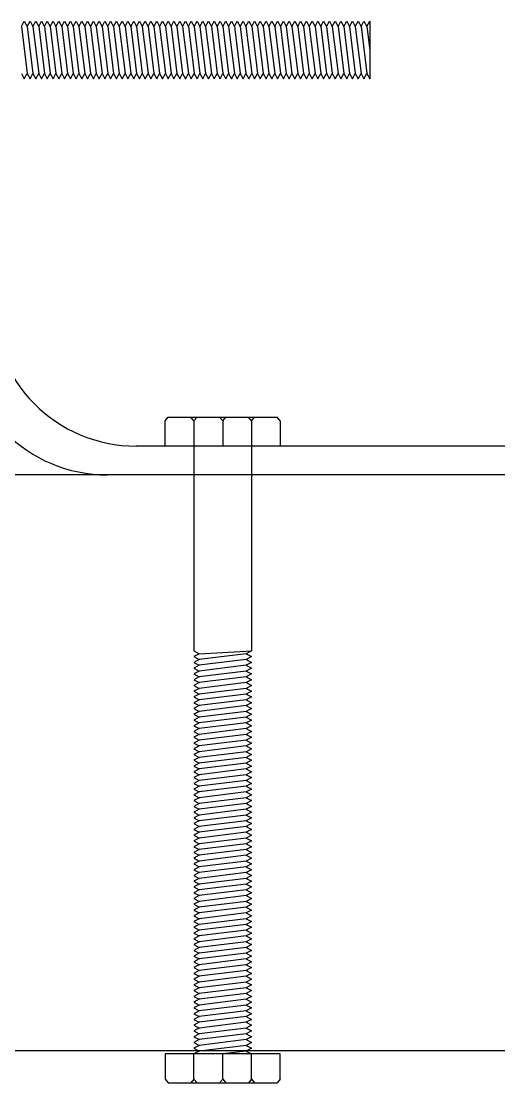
# Model space of a CAD drawing. Header units: inches. Extents: x -108 to 13185, y -10150 to 372.
# Drawn here: x 12994.22 to 13010.81, y -3414.61 to -3377.74 of the extents above; entities that cross this region are included whole.
import ezdxf

# ---------------------------------------------------------------- set-up
doc = ezdxf.new("R2010")
doc.units = ezdxf.units.IN
doc.header["$MEASUREMENT"] = 0

msp = doc.modelspace()

# ---------------------------------------------------------------- linework, layer by layer
for p, q in [((12994.227, -3377.922), (12994.327, -3377.738)), ((12994.227, -3377.922), (12994.427, -3379.553)), ((12994.327, -3377.738), (12994.427, -3377.922)), ((12994.427, -3377.922), (12994.527, -3377.738)), ((12994.427, -3377.922), (12994.627, -3379.553)), ((12994.527, -3377.738), (12994.627, -3377.922)), ((12994.627, -3377.922), (12994.727, -3377.738)), ((12994.627, -3377.922), (12994.827, -3379.553)), ((12994.727, -3377.738), (12994.827, -3377.922)), ((12994.827, -3377.922), (12994.927, -3377.738)), ((12994.827, -3377.922), (12995.027, -3379.553)), ((12994.927, -3377.738), (12995.027, -3377.922)), ((12995.027, -3377.922), (12995.127, -3377.738)), ((12995.027, -3377.922), (12995.227, -3379.553)), ((12995.127, -3377.738), (12995.227, -3377.922)), ((12995.227, -3377.922), (12995.327, -3377.738)), ((12995.227, -3377.922), (12995.427, -3379.553)), ((12995.327, -3377.738), (12995.427, -3377.922)), ((12995.427, -3377.922), (12995.527, -3377.738)), ((12995.427, -3377.922), (12995.627, -3379.553)), ((12995.527, -3377.738), (12995.627, -3377.922)), ((12995.627, -3377.922), (12995.727, -3377.738)), ((12995.627, -3377.922), (12995.827, -3379.553)), ((12995.727, -3377.738), (12995.827, -3377.922)), ((12995.827, -3377.922), (12995.927, -3377.738)), ((12995.827, -3377.922), (12996.027, -3379.553)), ((12995.927, -3377.738), (12996.027, -3377.922)), ((12996.027, -3377.922), (12996.127, -3377.738)), ((12996.027, -3377.922), (12996.227, -3379.553)), ((12996.127, -3377.738), (12996.227, -3377.922)), ((12996.227, -3377.922), (12996.327, -3377.738)), ((12996.227, -3377.922), (12996.427, -3379.553)), ((12996.327, -3377.738), (12996.427, -3377.922)), ((12996.427, -3377.922), (12996.527, -3377.738)), ((12996.427, -3377.922), (12996.627, -3379.553)), ((12996.527, -3377.738), (12996.627, -3377.922)), ((12996.627, -3377.922), (12996.727, -3377.738)), ((12996.627, -3377.922), (12996.827, -3379.553)), ((12996.727, -3377.738), (12996.827, -3377.922)), ((12996.827, -3377.922), (12996.927, -3377.738)), ((12996.827, -3377.922), (12997.027, -3379.553)), ((12996.927, -3377.738), (12997.027, -3377.922)), ((12997.027, -3377.922), (12997.127, -3377.738)), ((12997.027, -3377.922), (12997.227, -3379.553)), ((12997.127, -3377.738), (12997.227, -3377.922)), ((12997.227, -3377.922), (12997.327, -3377.738)), ((12997.227, -3377.922), (12997.427, -3379.553)), ((12997.327, -3377.738), (12997.427, -3377.922)), ((12997.427, -3377.922), (12997.527, -3377.738)), ((12997.427, -3377.922), (12997.627, -3379.553)), ((12997.527, -3377.738), (12997.627, -3377.922)), ((12997.627, -3377.922), (12997.727, -3377.738)), ((12997.627, -3377.922), (12997.827, -3379.553)), ((12997.727, -3377.738), (12997.827, -3377.922)), ((12997.827, -3377.922), (12997.927, -3377.738)), ((12997.827, -3377.922), (12998.027, -3379.553)), ((12997.927, -3377.738), (12998.027, -3377.922)), ((12998.027, -3377.922), (12998.127, -3377.738)), ((12998.027, -3377.922), (12998.227, -3379.553)), ((12998.127, -3377.738), (12998.227, -3377.922)), ((12998.227, -3377.922), (12998.327, -3377.738)), ((12998.227, -3377.922), (12998.427, -3379.553)), ((12998.327, -3377.738), (12998.427, -3377.922)), ((12998.427, -3377.922), (12998.527, -3377.738)), ((12998.427, -3377.922), (12998.627, -3379.553)), ((12998.527, -3377.738), (12998.627, -3377.922)), ((12998.627, -3377.922), (12998.727, -3377.738)), ((12998.627, -3377.922), (12998.827, -3379.553)), ((12998.727, -3377.738), (12998.827, -3377.922)), ((12998.827, -3377.922), (12998.927, -3377.738)), ((12998.827, -3377.922), (12999.027, -3379.553)), ((12998.927, -3377.738), (12999.027, -3377.922)), ((12999.027, -3377.922), (12999.127, -3377.738)), ((12999.027, -3377.922), (12999.227, -3379.553)), ((12999.127, -3377.738), (12999.227, -3377.922)), ((12999.227, -3377.922), (12999.327, -3377.738)), ((12999.227, -3377.922), (12999.427, -3379.553)), ((12999.327, -3377.738), (12999.427, -3377.922)), ((12999.427, -3377.922), (12999.527, -3377.738)), ((12999.427, -3377.922), (12999.627, -3379.553)), ((12999.527, -3377.738), (12999.627, -3377.922)), ((12999.627, -3377.922), (12999.727, -3377.738)), ((12999.627, -3377.922), (12999.827, -3379.553)), ((12999.727, -3377.738), (12999.827, -3377.922)), ((12999.827, -3377.922), (12999.927, -3377.738)), ((12999.827, -3377.922), (13000.027, -3379.553)), ((12999.927, -3377.738), (13000.027, -3377.922)), ((13000.027, -3377.922), (13000.127, -3377.738)), ((13000.027, -3377.922), (13000.227, -3379.553)), ((13000.127, -3377.738), (13000.227, -3377.922)), ((13000.227, -3377.922), (13000.327, -3377.738)), ((13000.227, -3377.922), (13000.427, -3379.553)), ((13000.327, -3377.738), (13000.427, -3377.922)), ((13000.427, -3377.922), (13000.527, -3377.738)), ((13000.427, -3377.922), (13000.627, -3379.553)), ((13000.527, -3377.738), (13000.627, -3377.922)), ((13000.627, -3377.922), (13000.727, -3377.738)), ((13000.627, -3377.922), (13000.827, -3379.553)), ((13000.727, -3377.738), (13000.827, -3377.922)), ((13000.827, -3377.922), (13000.927, -3377.738)), ((13000.827, -3377.922), (13001.027, -3379.553)), ((13000.927, -3377.738), (13001.027, -3377.922)), ((13001.027, -3377.922), (13001.127, -3377.738)), ((13001.027, -3377.922), (13001.227, -3379.553)), ((13001.127, -3377.738), (13001.227, -3377.922)), ((13001.227, -3377.922), (13001.327, -3377.738)), ((13001.227, -3377.922), (13001.427, -3379.553)), ((13001.327, -3377.738), (13001.427, -3377.922)), ((13001.427, -3377.922), (13001.527, -3377.738)), ((13001.427, -3377.922), (13001.627, -3379.553)), ((13001.527, -3377.738), (13001.627, -3377.922)), ((13001.627, -3377.922), (13001.727, -3377.738)), ((13001.627, -3377.922), (13001.827, -3379.553)), ((13001.727, -3377.738), (13001.827, -3377.922)), ((13001.827, -3377.922), (13001.927, -3377.738)), ((13001.827, -3377.922), (13002.027, -3379.553)), ((13001.927, -3377.738), (13002.027, -3377.922)), ((13002.027, -3377.922), (13002.127, -3377.738)), ((13002.027, -3377.922), (13002.227, -3379.553)), ((13002.127, -3377.738), (13002.227, -3377.922)), ((13002.227, -3377.922), (13002.327, -3377.738)), ((13002.227, -3377.922), (13002.427, -3379.553)), ((13002.327, -3377.738), (13002.427, -3377.922)), ((13002.427, -3377.922), (13002.527, -3377.738)), ((13002.427, -3377.922), (13002.627, -3379.553)), ((13002.527, -3377.738), (13002.627, -3377.922)), ((13002.627, -3377.922), (13002.727, -3377.738)), ((13002.627, -3377.922), (13002.827, -3379.553)), ((13002.727, -3377.738), (13002.827, -3377.922)), ((13002.827, -3377.922), (13002.927, -3377.738)), ((13002.827, -3377.922), (13003.027, -3379.553)), ((13002.927, -3377.738), (13003.027, -3377.922)), ((13003.027, -3377.922), (13003.127, -3377.738)), ((13003.027, -3377.922), (13003.227, -3379.553)), ((13003.127, -3377.738), (13003.227, -3377.922)), ((13003.227, -3377.922), (13003.327, -3377.738)), ((13003.227, -3377.922), (13003.427, -3379.553)), ((13003.327, -3377.738), (13003.427, -3377.922)), ((13003.427, -3377.922), (13003.527, -3377.738)), ((13003.427, -3377.922), (13003.627, -3379.553)), ((13003.527, -3377.738), (13003.627, -3377.922)), ((13003.627, -3377.922), (13003.727, -3377.738)), ((13003.627, -3377.922), (13003.827, -3379.553)), ((13003.727, -3377.738), (13003.827, -3377.922)), ((13003.827, -3377.922), (13003.927, -3377.738)), ((13003.827, -3377.922), (13004.027, -3379.553)), ((13003.927, -3377.738), (13004.027, -3377.922)), ((13004.027, -3377.922), (13004.127, -3377.738)), ((13004.027, -3377.922), (13004.227, -3379.553)), ((13004.127, -3377.738), (13004.227, -3377.922)), ((13004.227, -3377.922), (13004.327, -3377.738)), ((13004.227, -3377.922), (13004.427, -3379.553)), ((13004.327, -3377.738), (13004.427, -3377.922)), ((13004.427, -3377.922), (13004.527, -3377.738)), ((13004.427, -3377.922), (13004.627, -3379.553)), ((13004.527, -3377.738), (13004.627, -3377.922)), ((13004.627, -3377.922), (13004.727, -3377.738)), ((13004.627, -3377.922), (13004.827, -3379.553)), ((13004.727, -3377.738), (13004.827, -3377.922)), ((13004.827, -3377.922), (13004.927, -3377.738)), ((13004.827, -3377.922), (13005.027, -3379.553)), ((13004.927, -3377.738), (13005.027, -3377.922)), ((13005.027, -3377.922), (13005.127, -3377.738)), ((13005.027, -3377.922), (13005.227, -3379.553)), ((13005.127, -3377.738), (13005.227, -3377.922)), ((13005.227, -3377.922), (13005.327, -3377.738)), ((13005.227, -3377.922), (13005.427, -3379.553)), ((13005.327, -3377.738), (13005.427, -3377.922)), ((13005.427, -3377.922), (13005.527, -3377.738)), ((13005.427, -3377.922), (13005.627, -3379.553)), ((13005.527, -3377.738), (13005.627, -3377.922)), ((13005.627, -3377.922), (13005.727, -3377.738)), ((13005.627, -3377.922), (13005.827, -3379.553)), ((13005.727, -3377.738), (13005.827, -3377.922)), ((13005.827, -3377.922), (13005.927, -3377.738)), ((13005.827, -3377.922), (13006.027, -3379.553)), ((13005.927, -3377.738), (13006.027, -3377.922)), ((13006.027, -3377.922), (13006.127, -3377.738)), ((13006.027, -3377.922), (13006.227, -3379.553)), ((13006.127, -3377.738), (13006.227, -3377.922)), ((13006.127, -3377.738), (13006.227, -3377.922)), ((13006.227, -3377.922), (13006.327, -3377.738)), ((13006.227, -3377.922), (13006.327, -3377.738)), ((13006.227, -3377.922), (13006.327, -3378.738)), ((13006.327, -3377.738), (13006.327, -3379.738)), ((12994.227, -3379.553), (12994.327, -3379.738)), ((12994.327, -3379.738), (12994.427, -3379.553)), ((12994.427, -3379.553), (12994.527, -3379.738)), ((12994.527, -3379.738), (12994.627, -3379.553)), ((12994.627, -3379.553), (12994.727, -3379.738)), ((12994.727, -3379.738), (12994.827, -3379.553)), ((12994.827, -3379.553), (12994.927, -3379.738)), ((12994.927, -3379.738), (12995.027, -3379.553)), ((12995.027, -3379.553), (12995.127, -3379.738)), ((12995.127, -3379.738), (12995.227, -3379.553)), ((12995.227, -3379.553), (12995.327, -3379.738)), ((12995.327, -3379.738), (12995.427, -3379.553)), ((12995.427, -3379.553), (12995.527, -3379.738)), ((12995.527, -3379.738), (12995.627, -3379.553)), ((12995.627, -3379.553), (12995.727, -3379.738)), ((12995.727, -3379.738), (12995.827, -3379.553)), ((12995.827, -3379.553), (12995.927, -3379.738)), ((12995.927, -3379.738), (12996.027, -3379.553)), ((12996.027, -3379.553), (12996.127, -3379.738)), ((12996.127, -3379.738), (12996.227, -3379.553)), ((12996.227, -3379.553), (12996.327, -3379.738)), ((12996.327, -3379.738), (12996.427, -3379.553)), ((12996.427, -3379.553), (12996.527, -3379.738)), ((12996.527, -3379.738), (12996.627, -3379.553)), ((12996.627, -3379.553), (12996.727, -3379.738)), ((12996.727, -3379.738), (12996.827, -3379.553)), ((12996.827, -3379.553), (12996.927, -3379.738)), ((12996.927, -3379.738), (12997.027, -3379.553)), ((12997.027, -3379.553), (12997.127, -3379.738)), ((12997.127, -3379.738), (12997.227, -3379.553)), ((12997.227, -3379.553), (12997.327, -3379.738)), ((12997.327, -3379.738), (12997.427, -3379.553)), ((12997.427, -3379.553), (12997.527, -3379.738)), ((12997.527, -3379.738), (12997.627, -3379.553)), ((12997.627, -3379.553), (12997.727, -3379.738)), ((12997.727, -3379.738), (12997.827, -3379.553)), ((12997.827, -3379.553), (12997.927, -3379.738)), ((12997.927, -3379.738), (12998.027, -3379.553)), ((12998.027, -3379.553), (12998.127, -3379.738)), ((12998.127, -3379.738), (12998.227, -3379.553)), ((12998.227, -3379.553), (12998.327, -3379.738)), ((12998.327, -3379.738), (12998.427, -3379.553)), ((12998.427, -3379.553), (12998.527, -3379.738)), ((12998.527, -3379.738), (12998.627, -3379.553)), ((12998.627, -3379.553), (12998.727, -3379.738)), ((12998.727, -3379.738), (12998.827, -3379.553)), ((12998.827, -3379.553), (12998.927, -3379.738)), ((12998.927, -3379.738), (12999.027, -3379.553)), ((12999.027, -3379.553), (12999.127, -3379.738)), ((12999.127, -3379.738), (12999.227, -3379.553)), ((12999.227, -3379.553), (12999.327, -3379.738)), ((12999.327, -3379.738), (12999.427, -3379.553)), ((12999.427, -3379.553), (12999.527, -3379.738)), ((12999.527, -3379.738), (12999.627, -3379.553)), ((12999.627, -3379.553), (12999.727, -3379.738)), ((12999.727, -3379.738), (12999.827, -3379.553)), ((12999.827, -3379.553), (12999.927, -3379.738)), ((12999.927, -3379.738), (13000.027, -3379.553)), ((13000.027, -3379.553), (13000.127, -3379.738)), ((13000.127, -3379.738), (13000.227, -3379.553)), ((13000.227, -3379.553), (13000.327, -3379.738)), ((13000.327, -3379.738), (13000.427, -3379.553)), ((13000.427, -3379.553), (13000.527, -3379.738)), ((13000.527, -3379.738), (13000.627, -3379.553)), ((13000.627, -3379.553), (13000.727, -3379.738)), ((13000.727, -3379.738), (13000.827, -3379.553)), ((13000.827, -3379.553), (13000.927, -3379.738)), ((13000.927, -3379.738), (13001.027, -3379.553)), ((13001.027, -3379.553), (13001.127, -3379.738)), ((13001.127, -3379.738), (13001.227, -3379.553)), ((13001.227, -3379.553), (13001.327, -3379.738)), ((13001.327, -3379.738), (13001.427, -3379.553)), ((13001.427, -3379.553), (13001.527, -3379.738)), ((13001.527, -3379.738), (13001.627, -3379.553)), ((13001.627, -3379.553), (13001.727, -3379.738)), ((13001.727, -3379.738), (13001.827, -3379.553)), ((13001.827, -3379.553), (13001.927, -3379.738)), ((13001.927, -3379.738), (13002.027, -3379.553)), ((13002.027, -3379.553), (13002.127, -3379.738)), ((13002.127, -3379.738), (13002.227, -3379.553)), ((13002.227, -3379.553), (13002.327, -3379.738)), ((13002.327, -3379.738), (13002.427, -3379.553)), ((13002.427, -3379.553), (13002.527, -3379.738)), ((13002.527, -3379.738), (13002.627, -3379.553)), ((13002.627, -3379.553), (13002.727, -3379.738)), ((13002.727, -3379.738), (13002.827, -3379.553)), ((13002.827, -3379.553), (13002.927, -3379.738)), ((13002.927, -3379.738), (13003.027, -3379.553)), ((13003.027, -3379.553), (13003.127, -3379.738)), ((13003.127, -3379.738), (13003.227, -3379.553)), ((13003.227, -3379.553), (13003.327, -3379.738)), ((13003.327, -3379.738), (13003.427, -3379.553)), ((13003.427, -3379.553), (13003.527, -3379.738)), ((13003.527, -3379.738), (13003.627, -3379.553)), ((13003.627, -3379.553), (13003.727, -3379.738)), ((13003.727, -3379.738), (13003.827, -3379.553)), ((13003.827, -3379.553), (13003.927, -3379.738)), ((13003.927, -3379.738), (13004.027, -3379.553)), ((13004.027, -3379.553), (13004.127, -3379.738)), ((13004.127, -3379.738), (13004.227, -3379.553)), ((13004.227, -3379.553), (13004.327, -3379.738)), ((13004.327, -3379.738), (13004.427, -3379.553)), ((13004.427, -3379.553), (13004.527, -3379.738)), ((13004.527, -3379.738), (13004.627, -3379.553)), ((13004.627, -3379.553), (13004.727, -3379.738)), ((13004.727, -3379.738), (13004.827, -3379.553)), ((13004.827, -3379.553), (13004.927, -3379.738)), ((13004.927, -3379.738), (13005.027, -3379.553)), ((13005.027, -3379.553), (13005.127, -3379.738)), ((13005.127, -3379.738), (13005.227, -3379.553)), ((13005.227, -3379.553), (13005.327, -3379.738)), ((13005.327, -3379.738), (13005.427, -3379.553)), ((13005.427, -3379.553), (13005.527, -3379.738)), ((13005.527, -3379.738), (13005.627, -3379.553)), ((13005.627, -3379.553), (13005.727, -3379.738)), ((13005.727, -3379.738), (13005.827, -3379.553)), ((13005.827, -3379.553), (13005.927, -3379.738)), ((13005.927, -3379.738), (13006.027, -3379.553)), ((13006.027, -3379.553), (13006.127, -3379.738)), ((13006.127, -3379.738), (13006.227, -3379.553)), ((13006.127, -3379.738), (13006.227, -3379.553)), ((13006.227, -3379.553), (13006.327, -3379.738)), ((13006.227, -3379.553), (13006.327, -3379.738)), ((12999.219, -3391.614), (12999.327, -3391.495)), ((12999.219, -3392.495), (12999.219, -3391.614)), ((12999.327, -3391.495), (13003.111, -3391.495)), ((13000.219, -3391.614), (13000.111, -3391.495)), ((13000.219, -3391.614), (13000.327, -3391.495)), ((13000.219, -3391.614), (13000.219, -3392.495)), ((13001.219, -3391.614), (13001.111, -3391.495)), ((13001.219, -3391.614), (13001.327, -3391.495)), ((13001.219, -3391.614), (13001.219, -3392.495)), ((13002.219, -3391.614), (13002.111, -3391.495)), ((13002.219, -3391.614), (13002.327, -3391.495)), ((13002.219, -3391.614), (13002.219, -3392.495)), ((13003.219, -3391.614), (13003.111, -3391.495)), ((13003.219, -3391.614), (13003.219, -3392.495)), ((13032.214, -3392.495), (12998.214, -3392.495)), ((13003.219, -3392.495), (12999.219, -3392.495)), ((13000.219, -3392.495), (13000.219, -3399.608)), ((13002.219, -3392.495), (13002.219, -3399.608)), ((13086.214, -3393.495), (12986.214, -3393.495)), ((13032.214, -3393.495), (12997.214, -3393.495)), ((13000.219, -3399.608), (13000.403, -3399.708)), ((13000.403, -3399.708), (13000.219, -3399.808)), ((13000.403, -3399.708), (13002.219, -3399.608)), ((13002.035, -3399.708), (13000.403, -3399.908)), ((13002.219, -3399.608), (13002.035, -3399.708)), ((13002.035, -3399.708), (13002.219, -3399.808)), ((13000.219, -3399.808), (13000.403, -3399.908)), ((13000.403, -3399.908), (13000.219, -3400.008)), ((13000.219, -3400.008), (13000.403, -3400.108)), ((13000.403, -3400.108), (13000.219, -3400.208)), ((13002.035, -3399.908), (13000.403, -3400.108)), ((13002.035, -3400.108), (13000.403, -3400.308)), ((13002.219, -3399.808), (13002.035, -3399.908)), ((13002.035, -3399.908), (13002.219, -3400.008)), ((13002.219, -3400.008), (13002.035, -3400.108)), ((13002.035, -3400.108), (13002.219, -3400.208)), ((13000.219, -3400.208), (13000.403, -3400.308)), ((13000.403, -3400.308), (13000.219, -3400.408)), ((13000.219, -3400.408), (13000.403, -3400.508)), ((13000.403, -3400.508), (13000.219, -3400.608)), ((13002.035, -3400.308), (13000.403, -3400.508)), ((13002.035, -3400.508), (13000.403, -3400.708)), ((13002.219, -3400.208), (13002.035, -3400.308)), ((13002.035, -3400.308), (13002.219, -3400.408)), ((13002.219, -3400.408), (13002.035, -3400.508)), ((13002.035, -3400.508), (13002.219, -3400.608)), ((13000.219, -3400.608), (13000.403, -3400.708)), ((13000.403, -3400.708), (13000.219, -3400.808)), ((13000.219, -3400.808), (13000.403, -3400.908)), ((13002.035, -3400.708), (13000.403, -3400.908)), ((13002.219, -3400.608), (13002.035, -3400.708)), ((13002.035, -3400.708), (13002.219, -3400.808)), ((13002.219, -3400.808), (13002.035, -3400.908)), ((13000.403, -3400.908), (13000.219, -3401.008)), ((13000.219, -3401.008), (13000.403, -3401.108)), ((13000.403, -3401.108), (13000.219, -3401.208)), ((13000.219, -3401.208), (13000.403, -3401.308)), ((13002.035, -3400.908), (13000.403, -3401.108)), ((13002.035, -3401.108), (13000.403, -3401.308)), ((13002.035, -3400.908), (13002.219, -3401.008)), ((13002.219, -3401.008), (13002.035, -3401.108)), ((13002.035, -3401.108), (13002.219, -3401.208)), ((13002.219, -3401.208), (13002.035, -3401.308)), ((13000.403, -3401.308), (13000.219, -3401.408)), ((13000.219, -3401.408), (13000.403, -3401.508)), ((13000.403, -3401.508), (13000.219, -3401.608)), ((13000.219, -3401.608), (13000.403, -3401.708)), ((13002.035, -3401.308), (13000.403, -3401.508)), ((13002.035, -3401.508), (13000.403, -3401.708)), ((13002.035, -3401.308), (13002.219, -3401.408)), ((13002.219, -3401.408), (13002.035, -3401.508)), ((13002.035, -3401.508), (13002.219, -3401.608)), ((13002.219, -3401.608), (13002.035, -3401.708)), ((13000.403, -3401.708), (13000.219, -3401.808)), ((13000.219, -3401.808), (13000.403, -3401.908)), ((13000.403, -3401.908), (13000.219, -3402.008)), ((13002.035, -3401.708), (13000.403, -3401.908)), ((13002.035, -3401.908), (13000.403, -3402.108)), ((13002.035, -3401.708), (13002.219, -3401.808)), ((13002.219, -3401.808), (13002.035, -3401.908)), ((13002.035, -3401.908), (13002.219, -3402.008)), ((13000.219, -3402.008), (13000.403, -3402.108)), ((13000.403, -3402.108), (13000.219, -3402.208)), ((13000.219, -3402.208), (13000.403, -3402.308)), ((13000.403, -3402.308), (13000.219, -3402.408)), ((13002.035, -3402.108), (13000.403, -3402.308)), ((13002.035, -3402.308), (13000.403, -3402.508)), ((13002.219, -3402.008), (13002.035, -3402.108)), ((13002.035, -3402.108), (13002.219, -3402.208)), ((13002.219, -3402.208), (13002.035, -3402.308)), ((13002.035, -3402.308), (13002.219, -3402.408)), ((13000.219, -3402.408), (13000.403, -3402.508)), ((13000.403, -3402.508), (13000.219, -3402.608)), ((13000.219, -3402.608), (13000.403, -3402.708)), ((13000.403, -3402.708), (13000.219, -3402.808)), ((13002.035, -3402.508), (13000.403, -3402.708)), ((13002.035, -3402.708), (13000.403, -3402.908)), ((13002.219, -3402.408), (13002.035, -3402.508)), ((13002.035, -3402.508), (13002.219, -3402.608)), ((13002.219, -3402.608), (13002.035, -3402.708)), ((13002.035, -3402.708), (13002.219, -3402.808)), ((13000.219, -3402.808), (13000.403, -3402.908)), ((13000.403, -3402.908), (13000.219, -3403.008)), ((13000.219, -3403.008), (13000.403, -3403.108)), ((13002.035, -3402.908), (13000.403, -3403.108)), ((13002.219, -3402.808), (13002.035, -3402.908)), ((13002.035, -3402.908), (13002.219, -3403.008)), ((13002.219, -3403.008), (13002.035, -3403.108)), ((13000.403, -3403.108), (13000.219, -3403.208)), ((13000.219, -3403.208), (13000.403, -3403.308)), ((13000.403, -3403.308), (13000.219, -3403.408)), ((13000.219, -3403.408), (13000.403, -3403.508)), ((13002.035, -3403.108), (13000.403, -3403.308)), ((13002.035, -3403.308), (13000.403, -3403.508)), ((13002.035, -3403.108), (13002.219, -3403.208)), ((13002.219, -3403.208), (13002.035, -3403.308)), ((13002.035, -3403.308), (13002.219, -3403.408)), ((13002.219, -3403.408), (13002.035, -3403.508)), ((13000.403, -3403.508), (13000.219, -3403.608)), ((13000.219, -3403.608), (13000.403, -3403.708)), ((13000.403, -3403.708), (13000.219, -3403.808)), ((13000.219, -3403.808), (13000.403, -3403.908)), ((13002.035, -3403.508), (13000.403, -3403.708)), ((13002.035, -3403.708), (13000.403, -3403.908)), ((13002.035, -3403.508), (13002.219, -3403.608)), ((13002.219, -3403.608), (13002.035, -3403.708)), ((13002.035, -3403.708), (13002.219, -3403.808)), ((13002.219, -3403.808), (13002.035, -3403.908)), ((13000.403, -3403.908), (13000.219, -3404.008)), ((13000.219, -3404.008), (13000.403, -3404.108)), ((13000.403, -3404.108), (13000.219, -3404.208)), ((13002.035, -3403.908), (13000.403, -3404.108)), ((13002.035, -3404.108), (13000.403, -3404.308)), ((13002.035, -3403.908), (13002.219, -3404.008)), ((13002.219, -3404.008), (13002.035, -3404.108)), ((13002.035, -3404.108), (13002.219, -3404.208)), ((13000.219, -3404.208), (13000.403, -3404.308)), ((13000.403, -3404.308), (13000.219, -3404.408)), ((13000.219, -3404.408), (13000.403, -3404.508)), ((13000.403, -3404.508), (13000.219, -3404.608)), ((13002.035, -3404.308), (13000.403, -3404.508)), ((13002.035, -3404.508), (13000.403, -3404.708)), ((13002.219, -3404.208), (13002.035, -3404.308)), ((13002.035, -3404.308), (13002.219, -3404.408)), ((13002.219, -3404.408), (13002.035, -3404.508)), ((13002.035, -3404.508), (13002.219, -3404.608)), ((13000.219, -3404.608), (13000.403, -3404.708)), ((13000.403, -3404.708), (13000.219, -3404.808)), ((13000.219, -3404.808), (13000.403, -3404.908)), ((13000.403, -3404.908), (13000.219, -3405.008)), ((13002.035, -3404.708), (13000.403, -3404.908)), ((13002.035, -3404.908), (13000.403, -3405.108)), ((13002.219, -3404.608), (13002.035, -3404.708)), ((13002.035, -3404.708), (13002.219, -3404.808)), ((13002.219, -3404.808), (13002.035, -3404.908)), ((13002.035, -3404.908), (13002.219, -3405.008)), ((13000.219, -3405.008), (13000.403, -3405.108)), ((13000.403, -3405.108), (13000.219, -3405.208)), ((13000.219, -3405.208), (13000.403, -3405.308)), ((13002.035, -3405.108), (13000.403, -3405.308)), ((13002.219, -3405.008), (13002.035, -3405.108)), ((13002.035, -3405.108), (13002.219, -3405.208)), ((13002.219, -3405.208), (13002.035, -3405.308)), ((13000.403, -3405.308), (13000.219, -3405.408)), ((13000.219, -3405.408), (13000.403, -3405.508)), ((13000.403, -3405.508), (13000.219, -3405.608)), ((13000.219, -3405.608), (13000.403, -3405.708)), ((13002.035, -3405.308), (13000.403, -3405.508)), ((13002.035, -3405.508), (13000.403, -3405.708)), ((13002.035, -3405.308), (13002.219, -3405.408)), ((13002.219, -3405.408), (13002.035, -3405.508)), ((13002.035, -3405.508), (13002.219, -3405.608)), ((13002.219, -3405.608), (13002.035, -3405.708)), ((13000.403, -3405.708), (13000.219, -3405.808)), ((13000.219, -3405.808), (13000.403, -3405.908)), ((13000.403, -3405.908), (13000.219, -3406.008)), ((13000.219, -3406.008), (13000.403, -3406.108)), ((13002.035, -3405.708), (13000.403, -3405.908)), ((13002.035, -3405.908), (13000.403, -3406.108)), ((13002.035, -3405.708), (13002.219, -3405.808)), ((13002.219, -3405.808), (13002.035, -3405.908)), ((13002.035, -3405.908), (13002.219, -3406.008)), ((13002.219, -3406.008), (13002.035, -3406.108)), ((13000.403, -3406.108), (13000.219, -3406.208)), ((13000.219, -3406.208), (13000.403, -3406.308)), ((13000.403, -3406.308), (13000.219, -3406.408)), ((13000.219, -3406.408), (13000.403, -3406.508)), ((13002.035, -3406.108), (13000.403, -3406.308)), ((13002.035, -3406.308), (13000.403, -3406.508)), ((13002.035, -3406.108), (13002.219, -3406.208)), ((13002.219, -3406.208), (13002.035, -3406.308)), ((13002.035, -3406.308), (13002.219, -3406.408)), ((13002.219, -3406.408), (13002.035, -3406.508)), ((13000.403, -3406.508), (13000.219, -3406.608)), ((13000.219, -3406.608), (13000.403, -3406.708)), ((13000.403, -3406.708), (13000.219, -3406.808)), ((13002.035, -3406.508), (13000.403, -3406.708)), ((13002.035, -3406.708), (13000.403, -3406.908)), ((13002.035, -3406.508), (13002.219, -3406.608)), ((13002.219, -3406.608), (13002.035, -3406.708)), ((13002.035, -3406.708), (13002.219, -3406.808)), ((13000.219, -3406.808), (13000.403, -3406.908)), ((13000.403, -3406.908), (13000.219, -3407.008)), ((13000.219, -3407.008), (13000.403, -3407.108)), ((13000.403, -3407.108), (13000.219, -3407.208)), ((13002.035, -3406.908), (13000.403, -3407.108)), ((13002.035, -3407.108), (13000.403, -3407.308)), ((13002.219, -3406.808), (13002.035, -3406.908)), ((13002.035, -3406.908), (13002.219, -3407.008)), ((13002.219, -3407.008), (13002.035, -3407.108)), ((13002.035, -3407.108), (13002.219, -3407.208)), ((13000.219, -3407.208), (13000.403, -3407.308)), ((13000.403, -3407.308), (13000.219, -3407.408)), ((13000.219, -3407.408), (13000.403, -3407.508)), ((13000.403, -3407.508), (13000.219, -3407.608)), ((13002.035, -3407.308), (13000.403, -3407.508)), ((13002.035, -3407.508), (13000.403, -3407.708)), ((13002.219, -3407.208), (13002.035, -3407.308)), ((13002.035, -3407.308), (13002.219, -3407.408)), ((13002.219, -3407.408), (13002.035, -3407.508)), ((13002.035, -3407.508), (13002.219, -3407.608)), ((13000.219, -3407.608), (13000.403, -3407.708)), ((13000.403, -3407.708), (13000.219, -3407.808)), ((13000.219, -3407.808), (13000.403, -3407.908)), ((13002.035, -3407.708), (13000.403, -3407.908)), ((13002.219, -3407.608), (13002.035, -3407.708)), ((13002.035, -3407.708), (13002.219, -3407.808)), ((13002.219, -3407.808), (13002.035, -3407.908)), ((13000.403, -3407.908), (13000.219, -3408.008)), ((13000.219, -3408.008), (13000.403, -3408.108)), ((13000.403, -3408.108), (13000.219, -3408.208)), ((13000.219, -3408.208), (13000.403, -3408.308)), ((13002.035, -3407.908), (13000.403, -3408.108)), ((13002.035, -3408.108), (13000.403, -3408.308)), ((13002.035, -3407.908), (13002.219, -3408.008)), ((13002.219, -3408.008), (13002.035, -3408.108)), ((13002.035, -3408.108), (13002.219, -3408.208)), ((13002.219, -3408.208), (13002.035, -3408.308)), ((13000.403, -3408.308), (13000.219, -3408.408)), ((13000.219, -3408.408), (13000.403, -3408.508)), ((13000.403, -3408.508), (13000.219, -3408.608)), ((13000.219, -3408.608), (13000.403, -3408.708)), ((13002.035, -3408.308), (13000.403, -3408.508)), ((13002.035, -3408.508), (13000.403, -3408.708)), ((13002.035, -3408.308), (13002.219, -3408.408)), ((13002.219, -3408.408), (13002.035, -3408.508)), ((13002.035, -3408.508), (13002.219, -3408.608)), ((13002.219, -3408.608), (13002.035, -3408.708)), ((13000.403, -3408.708), (13000.219, -3408.808)), ((13000.219, -3408.808), (13000.403, -3408.908)), ((13000.403, -3408.908), (13000.219, -3409.008)), ((13002.035, -3408.708), (13000.403, -3408.908)), ((13002.035, -3408.908), (13000.403, -3409.108)), ((13002.035, -3408.708), (13002.219, -3408.808)), ((13002.219, -3408.808), (13002.035, -3408.908)), ((13002.035, -3408.908), (13002.219, -3409.008)), ((13000.219, -3409.008), (13000.403, -3409.108)), ((13000.403, -3409.108), (13000.219, -3409.208)), ((13000.219, -3409.208), (13000.403, -3409.308)), ((13000.403, -3409.308), (13000.219, -3409.408)), ((13002.035, -3409.108), (13000.403, -3409.308)), ((13002.035, -3409.308), (13000.403, -3409.508)), ((13002.219, -3409.008), (13002.035, -3409.108)), ((13002.035, -3409.108), (13002.219, -3409.208)), ((13002.219, -3409.208), (13002.035, -3409.308)), ((13002.035, -3409.308), (13002.219, -3409.408)), ((13000.219, -3409.408), (13000.403, -3409.508)), ((13000.403, -3409.508), (13000.219, -3409.608)), ((13000.219, -3409.608), (13000.403, -3409.708)), ((13000.403, -3409.708), (13000.219, -3409.808)), ((13002.035, -3409.508), (13000.403, -3409.708)), ((13002.035, -3409.708), (13000.403, -3409.908)), ((13002.219, -3409.408), (13002.035, -3409.508)), ((13002.035, -3409.508), (13002.219, -3409.608)), ((13002.219, -3409.608), (13002.035, -3409.708)), ((13002.035, -3409.708), (13002.219, -3409.808)), ((13000.219, -3409.808), (13000.403, -3409.908)), ((13000.403, -3409.908), (13000.219, -3410.008)), ((13000.219, -3410.008), (13000.403, -3410.108)), ((13002.035, -3409.908), (13000.403, -3410.108)), ((13002.219, -3409.808), (13002.035, -3409.908)), ((13002.035, -3409.908), (13002.219, -3410.008)), ((13002.219, -3410.008), (13002.035, -3410.108)), ((13000.403, -3410.108), (13000.219, -3410.208)), ((13000.219, -3410.208), (13000.403, -3410.308)), ((13000.403, -3410.308), (13000.219, -3410.408)), ((13000.219, -3410.408), (13000.403, -3410.508)), ((13002.035, -3410.108), (13000.403, -3410.308)), ((13002.035, -3410.308), (13000.403, -3410.508)), ((13002.035, -3410.108), (13002.219, -3410.208)), ((13002.219, -3410.208), (13002.035, -3410.308)), ((13002.035, -3410.308), (13002.219, -3410.408)), ((13002.219, -3410.408), (13002.035, -3410.508)), ((13000.403, -3410.508), (13000.219, -3410.608)), ((13000.219, -3410.608), (13000.403, -3410.708)), ((13000.403, -3410.708), (13000.219, -3410.808)), ((13000.219, -3410.808), (13000.403, -3410.908)), ((13002.035, -3410.508), (13000.403, -3410.708)), ((13002.035, -3410.708), (13000.403, -3410.908)), ((13002.035, -3410.508), (13002.219, -3410.608)), ((13002.219, -3410.608), (13002.035, -3410.708)), ((13002.035, -3410.708), (13002.219, -3410.808)), ((13002.219, -3410.808), (13002.035, -3410.908)), ((13000.403, -3410.908), (13000.219, -3411.008)), ((13000.219, -3411.008), (13000.403, -3411.108)), ((13000.403, -3411.108), (13000.219, -3411.208)), ((13002.035, -3410.908), (13000.403, -3411.108)), ((13002.035, -3411.108), (13000.403, -3411.308)), ((13002.035, -3410.908), (13002.219, -3411.008)), ((13002.219, -3411.008), (13002.035, -3411.108)), ((13002.035, -3411.108), (13002.219, -3411.208)), ((13000.219, -3411.208), (13000.403, -3411.308)), ((13000.403, -3411.308), (13000.219, -3411.408)), ((13000.219, -3411.408), (13000.403, -3411.508)), ((13000.403, -3411.508), (13000.219, -3411.608)), ((13002.035, -3411.308), (13000.403, -3411.508)), ((13002.035, -3411.508), (13000.403, -3411.708)), ((13002.219, -3411.208), (13002.035, -3411.308)), ((13002.035, -3411.308), (13002.219, -3411.408)), ((13002.219, -3411.408), (13002.035, -3411.508)), ((13002.035, -3411.508), (13002.219, -3411.608)), ((13000.219, -3411.608), (13000.403, -3411.708)), ((13000.403, -3411.708), (13000.219, -3411.808)), ((13000.219, -3411.808), (13000.403, -3411.908)), ((13000.403, -3411.908), (13000.219, -3412.008)), ((13002.035, -3411.708), (13000.403, -3411.908)), ((13002.035, -3411.908), (13000.403, -3412.108)), ((13002.219, -3411.608), (13002.035, -3411.708)), ((13002.035, -3411.708), (13002.219, -3411.808)), ((13002.219, -3411.808), (13002.035, -3411.908)), ((13002.035, -3411.908), (13002.219, -3412.008)), ((13000.219, -3412.008), (13000.403, -3412.108)), ((13000.403, -3412.108), (13000.219, -3412.208)), ((13000.219, -3412.208), (13000.403, -3412.308)), ((13000.403, -3412.308), (13000.219, -3412.408)), ((13002.035, -3412.108), (13000.403, -3412.308)), ((13002.035, -3412.308), (13000.403, -3412.508)), ((13002.219, -3412.008), (13002.035, -3412.108)), ((13002.035, -3412.108), (13002.219, -3412.208)), ((13002.219, -3412.208), (13002.035, -3412.308)), ((13002.035, -3412.308), (13002.219, -3412.408)), ((13000.219, -3412.408), (13000.403, -3412.508)), ((13000.403, -3412.508), (13000.219, -3412.608)), ((13000.219, -3412.608), (13000.403, -3412.708)), ((13002.035, -3412.508), (13000.403, -3412.708)), ((13002.219, -3412.408), (13002.035, -3412.508)), ((13002.035, -3412.508), (13002.219, -3412.608)), ((13002.219, -3412.608), (13002.035, -3412.708)), ((13000.403, -3412.708), (13000.219, -3412.808)), ((13000.219, -3412.808), (13000.403, -3412.908)), ((13000.403, -3412.908), (13000.219, -3413.008)), ((13000.219, -3413.008), (13000.403, -3413.108)), ((13002.035, -3412.708), (13000.403, -3412.908)), ((13002.035, -3412.908), (13000.403, -3413.108)), ((13002.035, -3412.708), (13002.219, -3412.808)), ((13002.219, -3412.808), (13002.035, -3412.908)), ((13002.035, -3412.908), (13002.219, -3413.008)), ((13002.219, -3413.008), (13002.035, -3413.108)), ((13000.403, -3413.108), (13000.219, -3413.208)), ((13000.219, -3413.208), (13000.403, -3413.308)), ((13000.403, -3413.308), (13000.219, -3413.408)), ((13000.219, -3413.408), (13000.403, -3413.508)), ((13000.219, -3413.408), (13000.403, -3413.508)), ((13002.035, -3413.108), (13000.403, -3413.308)), ((13002.035, -3413.308), (13000.403, -3413.508)), ((13002.035, -3413.108), (13002.219, -3413.208)), ((13002.219, -3413.208), (13002.035, -3413.308)), ((13002.035, -3413.308), (13002.219, -3413.408)), ((13002.219, -3413.408), (13002.035, -3413.508)), ((13002.219, -3413.408), (13002.035, -3413.508)), ((13086.214, -3413.495), (12986.214, -3413.495)), ((13003.219, -3413.608), (12999.219, -3413.608)), ((12999.219, -3413.608), (12999.219, -3414.488)), ((13000.403, -3413.508), (13000.219, -3413.608)), ((13000.403, -3413.508), (13000.219, -3413.608)), ((13002.219, -3413.608), (13000.219, -3413.608)), ((13002.219, -3413.608), (13000.219, -3413.608)), ((13002.219, -3413.608), (13000.219, -3413.608)), ((13000.219, -3414.488), (13000.219, -3413.608)), ((13002.035, -3413.508), (13001.219, -3413.608)), ((13001.219, -3414.488), (13001.219, -3413.608)), ((13002.035, -3413.508), (13002.219, -3413.608)), ((13002.035, -3413.508), (13002.219, -3413.608)), ((13002.219, -3414.488), (13002.219, -3413.608)), ((13003.219, -3414.488), (13003.219, -3413.608)), ((12999.219, -3414.488), (12999.327, -3414.608)), ((13000.219, -3414.488), (13000.111, -3414.608)), ((13000.219, -3414.488), (13000.327, -3414.608)), ((13001.219, -3414.488), (13001.111, -3414.608)), ((13001.219, -3414.488), (13001.327, -3414.608)), ((13002.219, -3414.488), (13002.111, -3414.608)), ((13002.219, -3414.488), (13002.327, -3414.608)), ((13003.219, -3414.488), (13003.111, -3414.608)), ((12999.327, -3414.608), (13003.111, -3414.608))]:
    msp.add_line(p, q)
for centre in [(12998.214, -3387.495), (12997.214, -3388.495)]:
    msp.add_arc(centre, 5, 180, 270)

doc.saveas('drawing.dxf')
